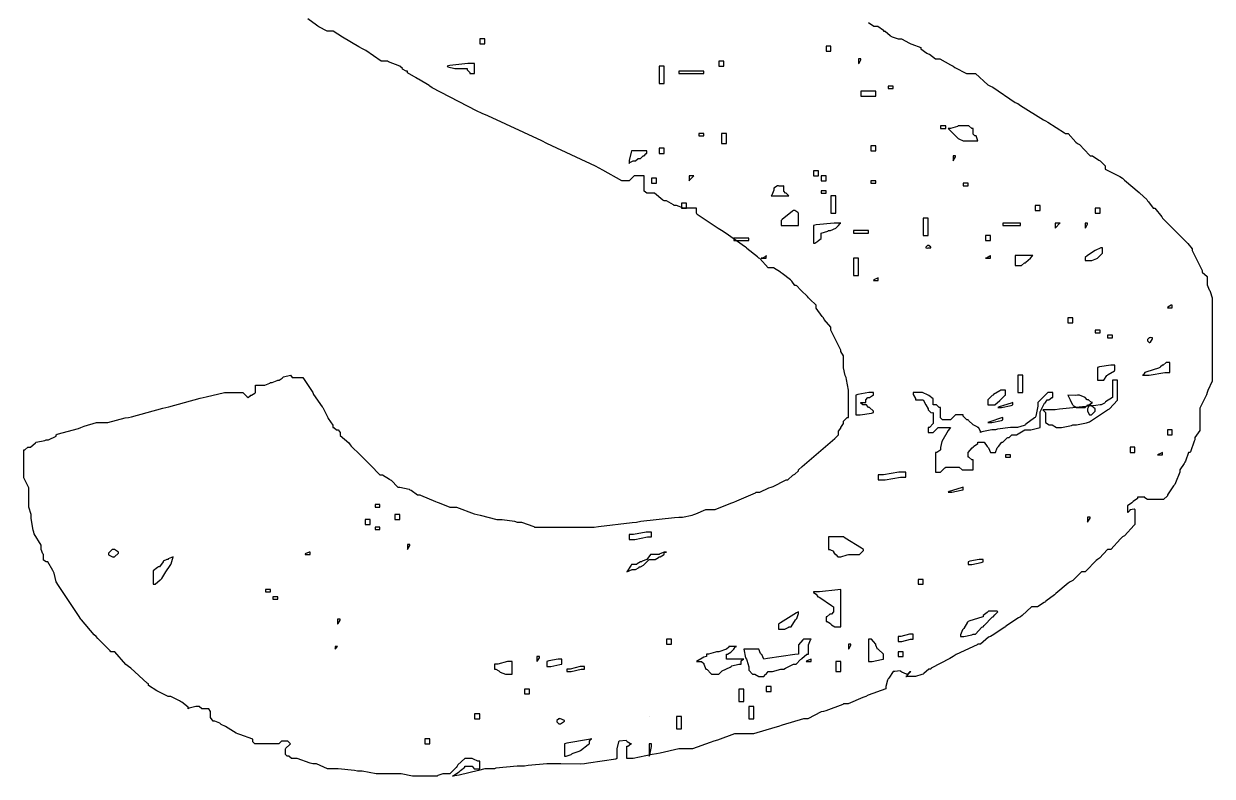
# Model space of a CAD drawing. Extents: x 59 to 294, y 65 to 304.
# Drawn here: x 149.79 to 166.62, y 280.42 to 291.08 of the extents above; entities that cross this region are included whole.
import ezdxf

# ---------------------------------------------------------------- set-up
doc = ezdxf.new("R2010")
doc.units = 0
doc.header["$MEASUREMENT"] = 0

msp = doc.modelspace()

# ---------------------------------------------------------------- linework, layer by layer
at = {"color": 7}
msp.add_lwpolyline([(161.749, 291.095), (161.827, 291.042), (161.855, 291.042), (161.881, 291.042), (161.961, 290.989), (161.961, 290.971), (161.987, 290.971), (162.056, 290.911), (162.065, 290.901), (162.083, 290.893), (162.172, 290.865), (162.172, 290.865), (162.216, 290.865), (162.33, 290.805), (162.348, 290.795), (162.365, 290.787), (162.49, 290.741), (162.49, 290.725), (162.49, 290.725), (162.577, 290.663), (162.595, 290.653), (162.613, 290.645), (162.701, 290.583), (162.701, 290.583), (162.761, 290.583), (162.912, 290.495), (162.947, 290.477), (162.974, 290.46), (163.139, 290.372), (163.196, 290.372), (163.266, 290.372), (163.441, 290.213), (163.477, 290.196), (163.511, 290.178), (163.829, 289.965), (163.865, 289.947), (163.9, 289.921), (164.226, 289.719), (164.254, 289.701), (164.288, 289.684), (164.525, 289.534), (164.535, 289.524), (164.579, 289.524), (164.685, 289.402), (164.711, 289.384), (164.738, 289.367), (164.878, 289.217), (164.888, 289.208), (164.922, 289.208), (165.012, 289.147), (165.03, 289.137), (165.038, 289.129), (165.1, 289.065), (165.1, 289.065), (165.1, 289.021), (165.311, 288.917), (165.347, 288.889), (165.373, 288.863), (165.584, 288.688), (165.593, 288.678), (165.593, 288.678), (165.69, 288.59), (165.699, 288.572), (165.716, 288.556), (165.782, 288.466), (165.806, 288.466), (165.806, 288.466), (165.902, 288.344), (165.912, 288.326), (165.928, 288.309), (166.07, 288.167), (166.088, 288.149), (166.105, 288.133), (166.247, 287.991), (166.265, 287.973), (166.273, 287.964), (166.335, 287.891), (166.335, 287.867), (166.335, 287.867), (166.395, 287.744), (166.405, 287.726), (166.413, 287.708), (166.475, 287.584), (166.475, 287.584), (166.475, 287.558), (166.547, 287.499), (166.547, 287.478), (166.547, 287.462), (166.547, 287.408), (166.547, 287.408), (166.547, 287.382), (166.572, 287.311), (166.581, 287.302), (166.59, 287.285), (166.617, 287.197), (166.617, 287.197), (166.617, 287.056), (166.617, 286.738), (166.617, 286.632), (166.617, 286.492), (166.617, 286.173), (166.617, 286.067), (166.617, 286.015), (166.555, 285.884), (166.547, 285.856), (166.537, 285.822), (166.441, 285.636), (166.441, 285.574), (166.441, 285.574), (166.441, 285.495), (166.441, 285.467), (166.441, 285.441), (166.441, 285.382), (166.441, 285.361), (166.441, 285.317), (166.371, 285.218), (166.371, 285.185), (166.361, 285.169), (166.307, 285.018), (166.299, 285.008), (166.281, 285.008), (166.237, 284.886), (166.229, 284.868), (166.219, 284.851), (166.158, 284.759), (166.158, 284.728), (166.158, 284.728), (166.096, 284.577), (166.088, 284.551), (166.07, 284.533), (165.982, 284.409), (165.982, 284.409), (165.982, 284.393), (165.928, 284.339), (165.912, 284.339), (165.894, 284.339), (165.854, 284.339), (165.842, 284.339), (165.824, 284.339), (165.782, 284.339), (165.77, 284.339), (165.752, 284.339), (165.712, 284.339), (165.699, 284.339), (165.699, 284.339), (165.665, 284.366), (165.665, 284.375), (165.647, 284.375), (165.606, 284.375), (165.593, 284.375), (165.593, 284.375), (165.567, 284.375), (165.559, 284.375), (165.559, 284.357), (165.497, 284.313), (165.489, 284.303), (165.479, 284.295), (165.417, 284.249), (165.417, 284.233), (165.417, 284.216), (165.417, 284.176), (165.417, 284.163), (165.425, 284.163), (165.453, 284.19), (165.453, 284.198), (165.453, 284.198), (165.513, 284.208), (165.523, 284.198), (165.523, 284.181), (165.523, 284.141), (165.523, 284.127), (165.523, 284.127), (165.523, 284.092), (165.523, 284.092), (165.523, 284.092), (165.523, 284.066), (165.523, 284.056), (165.523, 284.056), (165.523, 284.032), (165.523, 284.022), (165.523, 283.986), (165.513, 283.978), (165.373, 283.828), (165.347, 283.81), (165.319, 283.784), (165.181, 283.633), (165.136, 283.633), (165.136, 283.633), (165.02, 283.511), (164.994, 283.493), (164.976, 283.475), (164.826, 283.326), (164.817, 283.317), (164.764, 283.317), (164.641, 283.192), (164.607, 283.174), (164.579, 283.158), (164.403, 283.008), (164.394, 282.998), (164.385, 282.99), (164.262, 282.902), (164.254, 282.892), (164.236, 282.884), (164.142, 282.822), (164.112, 282.822), (164.058, 282.822), (163.927, 282.699), (163.901, 282.681), (163.873, 282.665), (163.697, 282.549), (163.689, 282.539), (163.679, 282.531), (163.503, 282.417), (163.477, 282.399), (163.45, 282.39), (163.338, 282.292), (163.3, 282.292), (163.291, 282.284), (162.991, 282.144), (162.947, 282.116), (162.903, 282.09), (162.639, 281.95), (162.631, 281.94), (162.603, 281.94), (162.533, 281.879), (162.524, 281.869), (162.506, 281.861), (162.418, 281.833), (162.418, 281.833), (162.401, 281.833), (162.36, 281.833), (162.348, 281.833), (162.33, 281.833), (162.29, 281.833), (162.278, 281.833), (162.286, 281.833), (162.314, 281.861), (162.314, 281.869), (162.314, 281.869), (162.338, 281.905), (162.348, 281.905), (162.348, 281.905), (162.322, 281.879), (162.314, 281.869), (162.286, 281.869), (162.224, 281.897), (162.208, 281.905), (162.198, 281.915), (162.125, 281.905), (162.101, 281.905), (162.101, 281.905), (162.039, 281.809), (162.031, 281.799), (162.021, 281.783), (161.995, 281.693), (161.995, 281.693), (161.995, 281.658), (161.747, 281.57), (161.713, 281.553), (161.669, 281.535), (161.463, 281.446), (161.396, 281.446), (161.386, 281.438), (161.148, 281.35), (161.113, 281.34), (161.078, 281.332), (160.891, 281.234), (160.831, 281.234), (160.831, 281.234), (160.53, 281.146), (160.478, 281.128), (160.424, 281.112), (160.121, 281.023), (160.021, 281.023), (160.003, 281.023), (159.961, 281.023), (159.949, 281.023), (159.851, 281.023), (159.614, 280.935), (159.562, 280.917), (159.508, 280.901), (159.256, 280.811), (159.173, 280.811), (159.067, 280.811), (158.802, 280.75), (158.75, 280.741), (158.688, 280.732), (158.417, 280.671), (158.327, 280.671), (158.327, 280.715), (158.327, 280.814), (158.327, 280.847), (158.344, 280.847), (158.383, 280.881), (158.397, 280.881), (158.379, 280.881), (158.335, 280.909), (158.327, 280.917), (158.317, 280.927), (158.221, 280.92), (158.221, 280.917), (158.211, 280.909), (158.185, 280.81), (158.185, 280.775), (158.185, 280.749), (158.185, 280.671), (158.185, 280.671), (158.175, 280.662), (157.788, 280.609), (157.728, 280.599), (157.674, 280.591), (157.395, 280.599), (157.303, 280.599), (157.197, 280.599), (156.932, 280.574), (156.88, 280.565), (156.774, 280.565), (156.474, 280.538), (156.457, 280.529), (156.457, 280.529), (156.351, 280.529), (156.317, 280.529), (156.228, 280.502), (155.954, 280.436), (155.858, 280.422), (155.858, 280.422), (155.858, 280.422), (155.858, 280.422), (155.954, 280.486), (155.964, 280.494), (155.972, 280.504), (156.034, 280.549), (156.034, 280.565), (156.034, 280.565), (156.059, 280.565), (156.068, 280.565), (156.086, 280.565), (156.126, 280.565), (156.14, 280.565), (156.14, 280.565), (156.165, 280.529), (156.174, 280.529), (156.191, 280.529), (156.231, 280.529), (156.245, 280.529), (156.245, 280.556), (156.245, 280.615), (156.245, 280.635), (156.218, 280.635), (156.156, 280.662), (156.14, 280.671), (156.112, 280.671), (156.053, 280.671), (156.034, 280.671), (156.034, 280.671), (155.936, 280.583), (155.928, 280.565), (155.91, 280.548), (155.822, 280.458), (155.822, 280.458), (155.804, 280.458), (155.764, 280.458), (155.751, 280.458), (155.724, 280.458), (155.654, 280.432), (155.645, 280.422), (155.618, 280.422), (155.558, 280.422), (155.539, 280.422), (155.495, 280.422), (155.396, 280.422), (155.363, 280.422), (155.292, 280.422), (155.134, 280.458), (155.082, 280.458), (155.028, 280.458), (154.908, 280.458), (154.869, 280.458), (154.781, 280.458), (154.583, 280.494), (154.517, 280.494), (154.473, 280.504), (154.241, 280.529), (154.164, 280.529), (154.092, 280.529), (153.934, 280.599), (153.881, 280.599), (153.846, 280.609), (153.659, 280.671), (153.599, 280.671), (153.581, 280.671), (153.541, 280.705), (153.529, 280.705), (153.519, 280.705), (153.494, 280.732), (153.494, 280.741), (153.494, 280.741), (153.494, 280.767), (153.494, 280.775), (153.494, 280.775), (153.494, 280.811), (153.494, 280.811), (153.502, 280.821), (153.555, 280.873), (153.565, 280.881), (153.565, 280.881), (153.537, 280.909), (153.529, 280.917), (153.529, 280.917), (153.502, 280.917), (153.494, 280.917), (153.494, 280.917), (153.466, 280.917), (153.458, 280.917), (153.44, 280.917), (153.4, 280.881), (153.388, 280.881), (153.37, 280.881), (153.33, 280.881), (153.318, 280.881), (153.29, 280.881), (153.231, 280.881), (153.212, 280.881), (153.194, 280.881), (153.154, 280.881), (153.142, 280.881), (153.124, 280.881), (153.082, 280.881), (153.07, 280.881), (153.06, 280.881), (153.035, 280.909), (153.035, 280.917), (153.035, 280.945), (152.849, 281.015), (152.823, 281.023), (152.795, 281.033), (152.647, 281.128), (152.647, 281.128), (152.647, 281.128), (152.585, 281.156), (152.576, 281.164), (152.567, 281.173), (152.494, 281.2), (152.47, 281.2), (152.47, 281.2), (152.436, 281.254), (152.436, 281.27), (152.436, 281.304), (152.436, 281.34), (152.436, 281.34), (152.408, 281.376), (152.4, 281.376), (152.382, 281.376), (152.33, 281.376), (152.33, 281.376), (152.312, 281.376), (152.272, 281.41), (152.26, 281.41), (152.224, 281.41), (152.134, 281.386), (152.117, 281.376), (152.117, 281.402), (152.029, 281.473), (152.011, 281.481), (151.994, 281.491), (151.874, 281.553), (151.835, 281.553), (151.835, 281.553), (151.711, 281.614), (151.694, 281.623), (151.676, 281.632), (151.554, 281.705), (151.554, 281.729), (151.536, 281.739), (151.306, 281.95), (151.271, 281.976), (151.235, 282.003), (151.077, 282.186), (151.025, 282.186), (151.015, 282.196), (150.839, 282.373), (150.813, 282.399), (150.785, 282.426), (150.609, 282.637), (150.6, 282.645), (150.564, 282.699), (150.282, 283.122), (150.247, 283.174), (150.247, 283.174), (150.221, 283.299), (150.213, 283.317), (150.203, 283.334), (150.13, 283.457), (150.107, 283.457), (150.107, 283.457), (150.071, 283.484), (150.071, 283.493), (150.071, 283.511), (150.071, 283.551), (150.071, 283.563), (150.061, 283.573), (150.037, 283.633), (150.037, 283.633), (150.037, 283.695), (149.939, 283.854), (149.931, 283.88), (149.921, 283.907), (149.895, 284.073), (149.895, 284.127), (149.895, 284.127), (149.86, 284.234), (149.86, 284.269), (149.86, 284.313), (149.86, 284.412), (149.86, 284.445), (149.86, 284.507), (149.79, 284.646), (149.79, 284.692), (149.79, 284.745), (149.79, 284.865), (149.79, 284.904), (149.79, 284.93), (149.79, 284.989), (149.79, 285.008), (149.79, 285.008), (149.79, 285.044), (149.79, 285.044), (149.806, 285.044), (149.847, 285.08), (149.86, 285.08), (149.886, 285.08), (149.957, 285.142), (149.967, 285.151), (149.967, 285.151), (150.089, 285.177), (150.107, 285.185), (150.142, 285.185), (150.247, 285.239), (150.247, 285.257), (150.265, 285.266), (150.564, 285.345), (150.6, 285.361), (150.644, 285.379), (150.822, 285.433), (150.883, 285.433), (150.979, 285.433), (151.227, 285.495), (151.271, 285.503), (151.316, 285.513), (151.757, 285.636), (151.801, 285.644), (151.845, 285.654), (152.286, 285.778), (152.33, 285.786), (152.374, 285.796), (152.63, 285.856), (152.717, 285.856), (152.735, 285.856), (152.775, 285.856), (152.789, 285.856), (152.815, 285.856), (152.873, 285.856), (152.893, 285.856), (152.902, 285.848), (152.955, 285.796), (152.965, 285.786), (152.965, 285.786), (152.999, 285.812), (152.999, 285.82), (153.016, 285.82), (153.06, 285.848), (153.07, 285.856), (153.07, 285.884), (153.07, 285.943), (153.07, 285.962), (153.096, 285.962), (153.155, 285.962), (153.176, 285.962), (153.202, 285.962), (153.272, 285.988), (153.282, 285.997), (153.308, 285.997), (153.378, 286.024), (153.388, 286.033), (153.405, 286.033), (153.449, 286.059), (153.458, 286.067), (153.466, 286.077), (153.565, 286.103), (153.565, 286.103), (153.565, 286.103), (153.589, 286.067), (153.599, 286.067), (153.617, 286.067), (153.657, 286.067), (153.671, 286.067), (153.687, 286.067), (153.727, 286.067), (153.741, 286.067), (153.741, 286.067), (153.863, 285.884), (153.881, 285.856), (153.89, 285.83), (154.014, 285.654), (154.023, 285.644), (154.023, 285.644), (154.084, 285.521), (154.094, 285.503), (154.102, 285.487), (154.164, 285.393), (154.164, 285.361), (154.18, 285.361), (154.22, 285.327), (154.234, 285.327), (154.243, 285.327), (154.27, 285.291), (154.27, 285.291), (154.27, 285.247), (154.392, 285.142), (154.41, 285.115), (154.427, 285.098), (154.553, 284.974), (154.553, 284.974), (154.553, 284.974), (154.675, 284.85), (154.693, 284.832), (154.71, 284.816), (154.824, 284.701), (154.833, 284.692), (154.868, 284.692), (154.966, 284.631), (154.976, 284.621), (154.992, 284.613), (155.084, 284.515), (155.116, 284.515), (155.116, 284.515), (155.248, 284.489), (155.258, 284.479), (155.274, 284.471), (155.367, 284.409), (155.399, 284.409), (155.407, 284.401), (155.618, 284.313), (155.645, 284.303), (155.671, 284.295), (155.822, 284.233), (155.822, 284.233), (155.918, 284.233), (156.166, 284.136), (156.21, 284.127), (156.254, 284.118), (156.486, 284.056), (156.563, 284.056), (156.563, 284.056), (156.738, 284.032), (156.774, 284.022), (156.836, 284.022), (157.012, 283.96), (157.022, 283.95), (157.066, 283.95), (157.165, 283.95), (157.198, 283.95), (157.243, 283.95), (157.342, 283.95), (157.375, 283.95), (157.375, 283.95), (157.585, 283.95), (157.656, 283.95), (157.708, 283.95), (157.828, 283.95), (157.868, 283.95), (157.929, 283.96), (158.405, 284.014), (158.467, 284.022), (158.528, 284.032), (159.005, 284.084), (159.067, 284.092), (159.119, 284.092), (159.252, 284.118), (159.279, 284.127), (159.305, 284.136), (159.445, 284.198), (159.492, 284.198), (159.58, 284.198), (159.8, 284.287), (159.844, 284.303), (159.888, 284.321), (160.152, 284.437), (160.161, 284.445), (160.213, 284.445), (160.338, 284.507), (160.373, 284.515), (160.4, 284.525), (160.575, 284.613), (160.584, 284.621), (160.61, 284.621), (160.681, 284.684), (160.69, 284.692), (160.707, 284.701), (160.76, 284.747), (160.76, 284.762), (160.813, 284.806), (161.272, 285.204), (161.326, 285.257), (161.326, 285.257), (161.326, 285.283), (161.326, 285.291), (161.326, 285.309), (161.36, 285.349), (161.36, 285.361), (161.36, 285.361), (161.396, 285.415), (161.396, 285.433), (161.396, 285.451), (161.448, 285.503), (161.466, 285.503), (161.466, 285.548), (161.466, 285.647), (161.466, 285.68), (161.466, 285.733), (161.466, 285.852), (161.466, 285.89), (161.466, 285.89), (161.44, 286.041), (161.432, 286.067), (161.422, 286.095), (161.396, 286.206), (161.396, 286.243), (161.396, 286.243), (161.396, 286.323), (161.396, 286.349), (161.396, 286.377), (161.36, 286.436), (161.36, 286.456), (161.36, 286.456), (161.298, 286.58), (161.29, 286.596), (161.28, 286.614), (161.219, 286.738), (161.219, 286.738), (161.219, 286.782), (161.122, 286.888), (161.113, 286.915), (161.095, 286.933), (161.007, 287.052), (161.007, 287.091), (161.007, 287.091), (160.919, 287.179), (160.903, 287.197), (160.885, 287.215), (160.796, 287.302), (160.796, 287.302), (160.787, 287.311), (160.734, 287.365), (160.726, 287.373), (160.708, 287.373), (160.663, 287.435), (160.654, 287.444), (160.645, 287.453), (160.53, 287.541), (160.514, 287.55), (160.504, 287.559), (160.405, 287.62), (160.373, 287.62), (160.329, 287.62), (160.213, 287.752), (160.197, 287.76), (160.179, 287.778), (160.029, 287.894), (160.021, 287.903), (160.011, 287.912), (159.72, 288.115), (159.668, 288.149), (159.624, 288.177), (159.323, 288.379), (159.315, 288.396), (159.315, 288.414), (159.315, 288.454), (159.315, 288.466), (159.315, 288.466), (159.208, 288.466), (159.173, 288.466), (159.129, 288.466), (159.03, 288.502), (158.997, 288.502), (158.987, 288.512), (158.888, 288.572), (158.856, 288.572), (158.838, 288.582), (158.718, 288.678), (158.68, 288.678), (158.68, 288.678), (158.626, 288.678), (158.61, 288.678), (158.61, 288.678), (158.574, 288.705), (158.574, 288.713), (158.574, 288.74), (158.574, 288.8), (158.574, 288.819), (158.574, 288.846), (158.574, 288.906), (158.574, 288.925), (158.556, 288.925), (158.516, 288.925), (158.503, 288.925), (158.485, 288.925), (158.446, 288.925), (158.433, 288.925), (158.423, 288.917), (158.37, 288.864), (158.361, 288.855), (158.335, 288.855), (158.276, 288.855), (158.257, 288.855), (158.257, 288.855), (157.991, 289.005), (157.938, 289.031), (157.885, 289.059), (157.269, 289.349), (157.198, 289.384), (157.127, 289.42), (156.359, 289.772), (156.281, 289.807), (156.2, 289.843), (155.574, 290.169), (155.539, 290.196), (155.529, 290.205), (155.381, 290.292), (155.363, 290.3), (155.345, 290.31), (155.222, 290.383), (155.222, 290.406), (155.204, 290.406), (155.152, 290.434), (155.152, 290.442), (155.116, 290.477), (155.116, 290.477), (154.956, 290.54), (154.94, 290.548), (154.851, 290.548), (154.631, 290.698), (154.587, 290.725), (154.533, 290.751), (154.304, 290.887), (154.172, 290.971), (154.128, 290.971), (154.084, 290.971), (153.97, 291.034), (153.952, 291.042), (153.934, 291.06), (153.814, 291.148)], dxfattribs=at)
for points in [[(156.245, 290.795), (156.263, 290.795), (156.303, 290.795), (156.317, 290.795), (156.317, 290.813), (156.317, 290.853), (156.317, 290.865), (156.299, 290.865), (156.257, 290.865), (156.245, 290.865), (156.245, 290.849), (156.245, 290.795), (156.245, 290.795)], [(161.149, 290.689), (161.166, 290.689), (161.206, 290.689), (161.219, 290.689), (161.219, 290.707), (161.219, 290.747), (161.219, 290.759), (161.201, 290.759), (161.162, 290.759), (161.149, 290.759), (161.149, 290.743), (161.149, 290.703), (161.149, 290.689)], [(155.787, 290.477), (155.795, 290.468), (155.895, 290.442), (155.928, 290.442), (155.962, 290.442), (156.041, 290.442), (156.068, 290.442), (156.068, 290.426), (156.104, 290.386), (156.104, 290.372), (156.121, 290.372), (156.161, 290.372), (156.174, 290.372), (156.174, 290.408), (156.174, 290.486), (156.174, 290.513), (156.077, 290.513), (155.822, 290.486), (155.787, 290.477)], [(158.786, 290.23), (158.802, 290.23), (158.842, 290.23), (158.856, 290.23), (158.856, 290.292), (158.856, 290.431), (158.856, 290.477), (158.838, 290.477), (158.798, 290.477), (158.786, 290.477), (158.786, 290.416), (158.786, 290.277), (158.786, 290.23)], [(159.632, 290.477), (159.649, 290.477), (159.688, 290.477), (159.702, 290.477), (159.702, 290.495), (159.702, 290.536), (159.702, 290.548), (159.684, 290.548), (159.644, 290.548), (159.632, 290.548), (159.632, 290.531), (159.632, 290.477), (159.632, 290.477)], [(161.608, 290.513), (161.608, 290.513), (161.608, 290.513), (161.608, 290.513), (161.616, 290.522), (161.642, 290.568), (161.642, 290.583), (161.642, 290.583), (161.616, 290.583), (161.608, 290.583), (161.608, 290.566), (161.608, 290.526), (161.608, 290.513)], [(159.067, 290.372), (159.155, 290.372), (159.354, 290.372), (159.42, 290.372), (159.42, 290.406), (159.331, 290.406), (159.133, 290.406), (159.067, 290.406), (159.067, 290.406), (159.067, 290.372), (159.067, 290.372)], [(161.642, 290.054), (161.695, 290.054), (161.815, 290.054), (161.855, 290.054), (161.855, 290.072), (161.855, 290.111), (161.855, 290.124), (161.801, 290.124), (161.681, 290.124), (161.642, 290.124), (161.642, 290.124), (161.642, 290.054), (161.642, 290.054)], [(162.031, 290.16), (162.048, 290.16), (162.088, 290.16), (162.101, 290.16), (162.101, 290.196), (162.083, 290.196), (162.044, 290.196), (162.031, 290.196), (162.031, 290.196), (162.031, 290.169), (162.031, 290.16)], [(162.771, 289.595), (162.789, 289.595), (162.829, 289.595), (162.843, 289.595), (162.843, 289.631), (162.825, 289.631), (162.784, 289.631), (162.771, 289.631), (162.771, 289.631), (162.771, 289.604), (162.771, 289.595)], [(162.877, 289.595), (162.947, 289.524), (162.947, 289.524), (163.009, 289.464), (163.019, 289.454), (163.027, 289.446), (163.09, 289.418), (163.09, 289.418), (163.09, 289.418), (163.168, 289.418), (163.196, 289.418), (163.222, 289.418), (163.3, 289.418), (163.3, 289.418), (163.3, 289.418), (163.274, 289.49), (163.266, 289.49), (163.256, 289.49), (163.23, 289.516), (163.23, 289.524), (163.23, 289.56), (163.23, 289.56), (163.23, 289.586), (163.23, 289.595), (163.212, 289.595), (163.172, 289.631), (163.16, 289.631), (163.16, 289.631), (163.054, 289.631), (163.019, 289.631), (163.009, 289.622), (162.91, 289.595), (162.877, 289.595)], [(159.349, 289.49), (159.366, 289.49), (159.406, 289.49), (159.42, 289.49), (159.42, 289.524), (159.402, 289.524), (159.362, 289.524), (159.349, 289.524), (159.349, 289.49)], [(159.668, 289.384), (159.684, 289.384), (159.724, 289.384), (159.738, 289.384), (159.738, 289.42), (159.738, 289.498), (159.738, 289.524), (159.72, 289.524), (159.68, 289.524), (159.668, 289.524), (159.668, 289.524), (159.668, 289.42), (159.668, 289.384)], [(158.361, 289.101), (158.37, 289.111), (158.417, 289.137), (158.433, 289.137), (158.449, 289.137), (158.49, 289.172), (158.503, 289.172), (158.52, 289.172), (158.56, 289.208), (158.574, 289.208), (158.574, 289.208), (158.6, 289.242), (158.61, 289.242), (158.61, 289.242), (158.61, 289.27), (158.61, 289.278), (158.556, 289.278), (158.436, 289.278), (158.397, 289.278), (158.388, 289.261), (158.361, 289.141), (158.361, 289.101)], [(158.786, 289.242), (158.802, 289.242), (158.842, 289.242), (158.856, 289.242), (158.856, 289.26), (158.856, 289.301), (158.856, 289.314), (158.838, 289.314), (158.798, 289.314), (158.786, 289.314), (158.786, 289.296), (158.786, 289.256), (158.786, 289.242)], [(161.785, 289.278), (161.801, 289.278), (161.841, 289.278), (161.855, 289.278), (161.855, 289.296), (161.855, 289.336), (161.855, 289.348), (161.837, 289.348), (161.797, 289.348), (161.785, 289.348), (161.785, 289.331), (161.785, 289.292), (161.785, 289.278)], [(162.947, 289.137), (162.947, 289.137), (162.947, 289.137), (162.947, 289.137), (162.956, 289.147), (162.983, 289.192), (162.983, 289.208), (162.983, 289.208), (162.956, 289.208), (162.947, 289.208), (162.947, 289.191), (162.947, 289.151), (162.947, 289.137)], [(159.209, 288.855), (159.217, 288.864), (159.27, 288.917), (159.279, 288.925), (159.261, 288.925), (159.221, 288.925), (159.209, 288.925), (159.209, 288.908), (159.209, 288.869), (159.209, 288.855)], [(160.973, 288.925), (160.989, 288.925), (161.029, 288.925), (161.043, 288.925), (161.043, 288.943), (161.043, 288.983), (161.043, 288.995), (161.025, 288.995), (160.985, 288.995), (160.973, 288.995), (160.973, 288.979), (160.973, 288.939), (160.973, 288.925)], [(161.079, 288.855), (161.095, 288.855), (161.135, 288.855), (161.149, 288.855), (161.149, 288.873), (161.149, 288.913), (161.149, 288.925), (161.131, 288.925), (161.091, 288.925), (161.079, 288.925), (161.079, 288.908), (161.079, 288.869), (161.079, 288.855)], [(158.68, 288.819), (158.696, 288.819), (158.736, 288.819), (158.75, 288.819), (158.75, 288.837), (158.75, 288.877), (158.75, 288.889), (158.732, 288.889), (158.692, 288.889), (158.68, 288.889), (158.68, 288.873), (158.68, 288.833), (158.68, 288.819)], [(160.478, 288.785), (160.46, 288.785), (160.408, 288.749), (160.408, 288.749), (160.408, 288.723), (160.382, 288.652), (160.373, 288.642), (160.434, 288.642), (160.573, 288.642), (160.62, 288.642), (160.584, 288.678), (160.575, 288.678), (160.55, 288.705), (160.55, 288.713), (160.55, 288.749), (160.55, 288.749), (160.55, 288.776), (160.55, 288.785), (160.54, 288.776), (160.486, 288.776), (160.478, 288.785)], [(161.785, 288.819), (161.801, 288.819), (161.841, 288.819), (161.855, 288.819), (161.855, 288.855), (161.837, 288.855), (161.797, 288.855), (161.785, 288.855), (161.785, 288.855), (161.785, 288.819), (161.785, 288.819)], [(163.09, 288.785), (163.106, 288.785), (163.146, 288.785), (163.16, 288.785), (163.16, 288.819), (163.142, 288.819), (163.102, 288.819), (163.09, 288.819), (163.09, 288.819), (163.09, 288.785), (163.09, 288.785)], [(161.079, 288.678), (161.095, 288.678), (161.135, 288.678), (161.149, 288.678), (161.149, 288.713), (161.131, 288.713), (161.091, 288.713), (161.079, 288.713), (161.079, 288.678)], [(161.219, 288.396), (161.236, 288.396), (161.276, 288.396), (161.29, 288.396), (161.29, 288.458), (161.29, 288.597), (161.29, 288.642), (161.272, 288.642), (161.232, 288.642), (161.219, 288.642), (161.219, 288.582), (161.219, 288.443), (161.219, 288.396)], [(159.103, 288.466), (159.119, 288.466), (159.159, 288.466), (159.173, 288.466), (159.173, 288.484), (159.173, 288.524), (159.173, 288.536), (159.155, 288.536), (159.115, 288.536), (159.103, 288.536), (159.103, 288.52), (159.103, 288.48), (159.103, 288.466)], [(160.69, 288.432), (160.672, 288.423), (160.53, 288.308), (160.514, 288.29), (160.514, 288.273), (160.514, 288.233), (160.514, 288.219), (160.575, 288.219), (160.714, 288.219), (160.76, 288.219), (160.76, 288.264), (160.76, 288.363), (160.76, 288.396), (160.751, 288.405), (160.705, 288.432), (160.69, 288.432)], [(164.112, 288.432), (164.128, 288.432), (164.168, 288.432), (164.182, 288.432), (164.182, 288.449), (164.182, 288.49), (164.182, 288.502), (164.164, 288.502), (164.124, 288.502), (164.112, 288.502), (164.112, 288.485), (164.112, 288.432), (164.112, 288.432)], [(164.96, 288.396), (164.976, 288.396), (165.016, 288.396), (165.03, 288.396), (165.03, 288.414), (165.03, 288.454), (165.03, 288.466), (165.012, 288.466), (164.972, 288.466), (164.96, 288.466), (164.96, 288.449), (164.96, 288.396), (164.96, 288.396)], [(160.973, 287.973), (160.989, 287.973), (161.034, 287.999), (161.043, 288.007), (161.043, 288.007), (161.079, 288.035), (161.079, 288.043), (161.079, 288.079), (161.079, 288.113), (161.079, 288.113), (161.174, 288.141), (161.183, 288.149), (161.21, 288.149), (161.29, 288.183), (161.29, 288.183), (161.29, 288.183), (161.316, 288.211), (161.326, 288.219), (161.326, 288.219), (161.35, 288.247), (161.36, 288.255), (161.262, 288.255), (161.007, 288.229), (160.973, 288.219), (160.973, 288.159), (160.973, 288.02), (160.973, 287.973)], [(162.524, 288.079), (162.541, 288.079), (162.581, 288.079), (162.595, 288.079), (162.595, 288.141), (162.595, 288.28), (162.595, 288.326), (162.577, 288.326), (162.537, 288.326), (162.524, 288.326), (162.524, 288.265), (162.524, 288.126), (162.524, 288.079)], [(163.653, 288.219), (163.715, 288.219), (163.854, 288.219), (163.901, 288.219), (163.901, 288.255), (163.839, 288.255), (163.698, 288.255), (163.653, 288.255), (163.653, 288.255), (163.653, 288.229), (163.653, 288.219)], [(164.394, 288.183), (164.403, 288.193), (164.455, 288.247), (164.465, 288.255), (164.447, 288.255), (164.407, 288.255), (164.394, 288.255), (164.394, 288.237), (164.394, 288.183), (164.394, 288.183)], [(164.817, 288.183), (164.817, 288.183), (164.817, 288.183), (164.817, 288.183), (164.826, 288.193), (164.853, 288.24), (164.853, 288.255), (164.853, 288.255), (164.826, 288.255), (164.817, 288.255), (164.817, 288.237), (164.817, 288.198), (164.817, 288.183)], [(161.536, 288.113), (161.589, 288.113), (161.709, 288.113), (161.749, 288.113), (161.749, 288.149), (161.695, 288.149), (161.575, 288.149), (161.536, 288.149), (161.536, 288.149), (161.536, 288.113), (161.536, 288.113)], [(163.406, 288.007), (163.423, 288.007), (163.463, 288.007), (163.477, 288.007), (163.477, 288.025), (163.477, 288.066), (163.477, 288.079), (163.459, 288.079), (163.419, 288.079), (163.406, 288.079), (163.406, 288.061), (163.406, 288.021), (163.406, 288.007)], [(159.844, 288.007), (159.897, 288.007), (160.015, 288.007), (160.055, 288.007), (160.055, 288.043), (160.001, 288.043), (159.883, 288.043), (159.844, 288.043), (159.844, 288.007)], [(162.631, 287.903), (162.631, 287.912), (162.603, 287.937), (162.595, 287.937), (162.585, 287.937), (162.56, 287.912), (162.56, 287.903), (162.56, 287.903), (162.591, 287.898), (162.595, 287.903), (162.631, 287.903)], [(160.231, 287.76), (160.248, 287.76), (160.288, 287.76), (160.302, 287.76), (160.302, 287.76), (160.302, 287.788), (160.302, 287.796), (160.302, 287.788), (160.248, 287.76), (160.231, 287.76)], [(161.536, 287.514), (161.554, 287.514), (161.594, 287.514), (161.608, 287.514), (161.608, 287.576), (161.608, 287.715), (161.608, 287.76), (161.59, 287.76), (161.549, 287.76), (161.536, 287.76), (161.536, 287.7), (161.536, 287.561), (161.536, 287.514)], [(163.406, 287.76), (163.423, 287.76), (163.463, 287.76), (163.477, 287.76), (163.477, 287.76), (163.477, 287.788), (163.477, 287.796), (163.467, 287.788), (163.421, 287.76), (163.406, 287.76)], [(163.829, 287.654), (163.847, 287.654), (163.887, 287.654), (163.901, 287.654), (163.917, 287.654), (163.958, 287.69), (163.971, 287.69), (163.98, 287.7), (164.042, 287.76), (164.042, 287.76), (164.042, 287.76), (164.068, 287.788), (164.078, 287.796), (164.016, 287.796), (163.875, 287.796), (163.829, 287.796), (163.829, 287.762), (163.829, 287.682), (163.829, 287.654)], [(165.064, 287.903), (165.038, 287.903), (164.96, 287.867), (164.96, 287.867), (164.853, 287.796), (164.853, 287.796), (164.817, 287.77), (164.817, 287.76), (164.817, 287.76), (164.817, 287.736), (164.817, 287.726), (164.834, 287.726), (164.874, 287.726), (164.888, 287.726), (164.914, 287.726), (164.984, 287.752), (164.994, 287.76), (165.002, 287.77), (165.064, 287.831), (165.064, 287.831), (165.064, 287.849), (165.064, 287.89), (165.064, 287.903)], [(161.819, 287.444), (161.835, 287.444), (161.875, 287.444), (161.889, 287.444), (161.889, 287.444), (161.889, 287.47), (161.889, 287.478), (161.889, 287.478), (161.827, 287.453), (161.819, 287.444), (161.819, 287.444), (161.819, 287.444), (161.819, 287.444)], [(165.982, 287.055), (165.999, 287.055), (166.038, 287.055), (166.052, 287.055), (166.052, 287.055), (166.052, 287.082), (166.052, 287.091), (166.034, 287.091), (165.99, 287.065), (165.982, 287.055), (165.982, 287.055), (165.982, 287.055), (165.982, 287.055)], [(164.571, 286.844), (164.587, 286.844), (164.627, 286.844), (164.641, 286.844), (164.641, 286.862), (164.641, 286.902), (164.641, 286.915), (164.623, 286.915), (164.583, 286.915), (164.571, 286.915), (164.571, 286.898), (164.571, 286.858), (164.571, 286.844)], [(164.96, 286.702), (164.976, 286.702), (165.016, 286.702), (165.03, 286.702), (165.03, 286.738), (165.012, 286.738), (164.972, 286.738), (164.96, 286.738), (164.96, 286.738), (164.96, 286.712), (164.96, 286.702)], [(165.136, 286.632), (165.152, 286.632), (165.192, 286.632), (165.206, 286.632), (165.206, 286.668), (165.188, 286.668), (165.148, 286.668), (165.136, 286.668), (165.136, 286.632)], [(165.77, 286.632), (165.77, 286.632), (165.74, 286.636), (165.735, 286.632), (165.725, 286.632), (165.699, 286.606), (165.699, 286.596), (165.699, 286.588), (165.725, 286.562), (165.735, 286.562), (165.743, 286.571), (165.77, 286.617), (165.77, 286.632)], [(164.994, 286.033), (165.01, 286.033), (165.05, 286.033), (165.064, 286.033), (165.082, 286.033), (165.126, 286.095), (165.136, 286.103), (165.144, 286.112), (165.231, 286.165), (165.24, 286.173), (165.24, 286.191), (165.24, 286.231), (165.24, 286.243), (165.179, 286.243), (165.02, 286.218), (164.994, 286.209), (164.994, 286.165), (164.994, 286.066), (164.994, 286.033)], [(165.982, 286.279), (165.964, 286.279), (165.924, 286.243), (165.912, 286.243), (165.912, 286.243), (165.884, 286.218), (165.876, 286.209), (165.858, 286.2), (165.691, 286.148), (165.665, 286.139), (165.665, 286.139), (165.637, 286.103), (165.629, 286.103), (165.725, 286.103), (165.945, 286.139), (166.018, 286.139), (166.018, 286.174), (166.018, 286.253), (166.018, 286.279), (166.018, 286.279), (165.99, 286.279), (165.982, 286.279)], [(163.865, 285.856), (163.882, 285.856), (163.922, 285.856), (163.935, 285.856), (163.935, 285.918), (163.935, 286.057), (163.935, 286.103), (163.917, 286.103), (163.878, 286.103), (163.865, 286.103), (163.865, 286.042), (163.865, 285.903), (163.865, 285.856)], [(164.254, 285.574), (164.254, 285.503), (164.254, 285.487), (164.254, 285.433), (164.254, 285.433), (164.254, 285.433), (164.306, 285.397), (164.324, 285.397), (164.35, 285.397), (164.41, 285.361), (164.43, 285.361), (164.483, 285.361), (164.623, 285.389), (164.641, 285.397), (164.694, 285.397), (164.835, 285.425), (164.853, 285.433), (164.88, 285.443), (165.108, 285.592), (165.136, 285.61), (165.162, 285.627), (165.276, 285.747), (165.276, 285.786), (165.276, 285.848), (165.276, 285.987), (165.276, 286.033), (165.258, 286.033), (165.219, 286.033), (165.206, 286.033), (165.206, 285.998), (165.206, 285.918), (165.206, 285.89), (165.206, 285.864), (165.206, 285.786), (165.206, 285.786), (165.206, 285.786), (165.108, 285.724), (165.1, 285.714), (165.09, 285.706), (165.045, 285.68), (165.03, 285.68), (164.968, 285.671), (164.455, 285.619), (164.394, 285.61), (164.394, 285.61), (164.367, 285.61), (164.358, 285.61), (164.341, 285.61), (164.301, 285.61), (164.288, 285.61), (164.288, 285.61), (164.235, 285.61), (164.218, 285.61), (164.226, 285.601), (164.254, 285.574), (164.254, 285.574)], [(161.572, 285.538), (161.633, 285.538), (161.791, 285.565), (161.819, 285.574), (161.819, 285.592), (161.765, 285.644), (161.749, 285.644), (161.749, 285.644), (161.721, 285.68), (161.713, 285.68), (161.713, 285.68), (161.687, 285.68), (161.678, 285.68), (161.669, 285.68), (161.642, 285.706), (161.642, 285.714), (161.659, 285.714), (161.699, 285.714), (161.713, 285.714), (161.713, 285.75), (161.713, 285.75), (161.739, 285.786), (161.749, 285.786), (161.765, 285.786), (161.809, 285.812), (161.819, 285.82), (161.819, 285.82), (161.819, 285.848), (161.819, 285.856), (161.757, 285.856), (161.598, 285.83), (161.572, 285.82), (161.572, 285.75), (161.572, 285.592), (161.572, 285.538)], [(162.771, 285.044), (162.761, 285.036), (162.716, 285.008), (162.701, 285.008), (162.701, 284.938), (162.701, 284.781), (162.701, 284.728), (162.717, 284.728), (162.757, 284.728), (162.771, 284.728), (162.779, 284.737), (162.833, 284.789), (162.843, 284.798), (162.869, 284.798), (162.927, 284.798), (162.947, 284.798), (162.965, 284.798), (163.006, 284.798), (163.019, 284.798), (163.036, 284.798), (163.076, 284.762), (163.09, 284.762), (163.09, 284.762), (163.114, 284.762), (163.124, 284.762), (163.15, 284.762), (163.209, 284.762), (163.23, 284.762), (163.23, 284.762), (163.23, 284.816), (163.23, 284.832), (163.23, 284.85), (163.23, 284.904), (163.23, 284.904), (163.212, 284.904), (163.172, 284.938), (163.16, 284.938), (163.16, 284.938), (163.16, 284.966), (163.16, 284.974), (163.16, 285.008), (163.16, 285.008), (163.22, 285.072), (163.23, 285.08), (163.238, 285.09), (163.3, 285.135), (163.3, 285.151), (163.318, 285.151), (163.358, 285.151), (163.372, 285.151), (163.388, 285.151), (163.432, 285.09), (163.442, 285.08), (163.45, 285.072), (163.477, 285.008), (163.477, 285.008), (163.477, 285.008), (163.503, 285.008), (163.513, 285.008), (163.513, 285.008), (163.539, 285.008), (163.548, 285.008), (163.548, 285.008), (163.573, 285.072), (163.583, 285.08), (163.591, 285.09), (163.637, 285.151), (163.653, 285.151), (163.653, 285.151), (163.715, 285.213), (163.725, 285.221), (163.741, 285.221), (163.781, 285.257), (163.795, 285.257), (163.847, 285.257), (163.966, 285.327), (164.006, 285.327), (164.05, 285.327), (164.182, 285.361), (164.182, 285.361), (164.182, 285.361), (164.182, 285.494), (164.182, 285.538), (164.182, 285.582), (164.244, 285.706), (164.254, 285.714), (164.254, 285.714), (164.279, 285.75), (164.288, 285.75), (164.305, 285.75), (164.345, 285.786), (164.358, 285.786), (164.358, 285.804), (164.358, 285.844), (164.358, 285.856), (164.341, 285.856), (164.301, 285.856), (164.288, 285.856), (164.279, 285.848), (164.218, 285.786), (164.218, 285.786), (164.209, 285.778), (164.156, 285.724), (164.148, 285.714), (164.148, 285.662), (164.12, 285.521), (164.112, 285.503), (164.102, 285.495), (163.98, 285.407), (163.971, 285.397), (163.953, 285.389), (163.86, 285.361), (163.829, 285.361), (163.759, 285.361), (163.575, 285.337), (163.548, 285.327), (163.495, 285.327), (163.353, 285.301), (163.336, 285.291), (163.336, 285.309), (163.309, 285.361), (163.3, 285.361), (163.291, 285.371), (163.23, 285.397), (163.23, 285.397), (163.23, 285.397), (163.168, 285.459), (163.16, 285.467), (163.142, 285.467), (163.09, 285.521), (163.09, 285.538), (163.072, 285.538), (163.032, 285.538), (163.019, 285.538), (163.019, 285.538), (162.991, 285.538), (162.983, 285.538), (162.974, 285.53), (162.921, 285.477), (162.913, 285.467), (162.877, 285.467), (162.859, 285.467), (162.819, 285.467), (162.807, 285.467), (162.797, 285.467), (162.771, 285.495), (162.771, 285.503), (162.771, 285.521), (162.771, 285.561), (162.771, 285.574), (162.771, 285.592), (162.771, 285.631), (162.771, 285.644), (162.753, 285.644), (162.713, 285.68), (162.701, 285.68), (162.701, 285.68), (162.675, 285.68), (162.667, 285.68), (162.667, 285.68), (162.667, 285.733), (162.667, 285.75), (162.667, 285.768), (162.603, 285.812), (162.595, 285.82), (162.595, 285.82), (162.516, 285.856), (162.49, 285.856), (162.462, 285.856), (162.384, 285.856), (162.384, 285.856), (162.384, 285.83), (162.418, 285.771), (162.418, 285.75), (162.418, 285.75), (162.445, 285.75), (162.454, 285.75), (162.524, 285.75), (162.56, 285.68), (162.56, 285.68), (162.595, 285.627), (162.595, 285.61), (162.631, 285.574), (162.631, 285.574), (162.661, 285.569), (162.667, 285.574), (162.667, 285.557), (162.667, 285.517), (162.667, 285.503), (162.667, 285.487), (162.667, 285.447), (162.667, 285.433), (162.667, 285.415), (162.613, 285.361), (162.595, 285.361), (162.595, 285.345), (162.595, 285.305), (162.595, 285.291), (162.613, 285.291), (162.653, 285.291), (162.667, 285.291), (162.675, 285.301), (162.727, 285.353), (162.737, 285.361), (162.763, 285.361), (162.822, 285.361), (162.843, 285.361), (162.859, 285.361), (162.913, 285.361), (162.913, 285.361), (162.877, 285.317), (162.788, 285.164), (162.771, 285.075), (162.771, 285.044)], [(163.619, 285.89), (163.619, 285.89), (163.619, 285.89), (163.619, 285.89), (163.609, 285.882), (163.521, 285.83), (163.513, 285.82), (163.503, 285.812), (163.45, 285.76), (163.442, 285.75), (163.442, 285.733), (163.442, 285.694), (163.442, 285.68), (163.459, 285.68), (163.499, 285.68), (163.513, 285.68), (163.539, 285.68), (163.609, 285.742), (163.619, 285.75), (163.627, 285.76), (163.679, 285.812), (163.689, 285.82), (163.689, 285.838), (163.689, 285.878), (163.689, 285.89), (163.671, 285.89), (163.619, 285.89), (163.619, 285.89)], [(164.571, 285.82), (164.607, 285.75), (164.607, 285.75), (164.632, 285.689), (164.641, 285.68), (164.65, 285.671), (164.695, 285.644), (164.711, 285.644), (164.729, 285.644), (164.769, 285.644), (164.783, 285.644), (164.783, 285.644), (164.808, 285.644), (164.817, 285.644), (164.817, 285.644), (164.844, 285.671), (164.853, 285.68), (164.87, 285.68), (164.924, 285.714), (164.924, 285.714), (164.906, 285.714), (164.866, 285.75), (164.853, 285.75), (164.844, 285.75), (164.817, 285.786), (164.817, 285.786), (164.817, 285.786), (164.738, 285.82), (164.711, 285.82), (164.685, 285.812), (164.571, 285.82), (164.571, 285.82)], [(163.583, 285.644), (163.635, 285.644), (163.768, 285.671), (163.795, 285.68), (163.795, 285.68), (163.795, 285.706), (163.795, 285.714), (163.768, 285.706), (163.599, 285.654), (163.583, 285.644)], [(164.888, 285.68), (164.878, 285.68), (164.853, 285.627), (164.853, 285.61), (164.853, 285.592), (164.878, 285.538), (164.888, 285.538), (164.906, 285.538), (164.96, 285.592), (164.96, 285.61), (164.96, 285.627), (164.89, 285.683), (164.888, 285.68)], [(163.442, 285.433), (163.495, 285.433), (163.635, 285.459), (163.653, 285.467), (163.653, 285.467), (163.653, 285.495), (163.653, 285.503), (163.635, 285.495), (163.468, 285.443), (163.442, 285.433)], [(165.982, 285.257), (165.999, 285.257), (166.038, 285.257), (166.052, 285.257), (166.052, 285.274), (166.052, 285.315), (166.052, 285.327), (166.034, 285.327), (165.994, 285.327), (165.982, 285.327), (165.982, 285.31), (165.982, 285.271), (165.982, 285.257)], [(165.453, 285.008), (165.469, 285.008), (165.509, 285.008), (165.523, 285.008), (165.523, 285.026), (165.523, 285.068), (165.523, 285.08), (165.505, 285.08), (165.465, 285.08), (165.453, 285.08), (165.453, 285.062), (165.453, 285.008), (165.453, 285.008)], [(163.689, 284.938), (163.705, 284.938), (163.745, 284.938), (163.759, 284.938), (163.759, 284.974), (163.741, 284.974), (163.701, 284.974), (163.689, 284.974), (163.689, 284.974), (163.689, 284.948), (163.689, 284.938)], [(165.842, 284.974), (165.858, 284.974), (165.898, 284.974), (165.912, 284.974), (165.912, 284.974), (165.912, 285), (165.912, 285.008), (165.902, 285), (165.842, 284.974), (165.842, 284.974)], [(161.889, 284.621), (161.986, 284.621), (162.205, 284.656), (162.278, 284.656), (162.278, 284.674), (162.278, 284.715), (162.278, 284.728), (162.18, 284.728), (161.961, 284.692), (161.889, 284.692), (161.889, 284.675), (161.889, 284.635), (161.889, 284.621)], [(162.877, 284.445), (162.93, 284.445), (163.062, 284.471), (163.09, 284.479), (163.09, 284.479), (163.09, 284.507), (163.09, 284.515), (163.062, 284.507), (162.894, 284.455), (162.877, 284.445)], [(154.763, 284.233), (154.78, 284.233), (154.82, 284.233), (154.833, 284.233), (154.833, 284.233), (154.833, 284.269), (154.833, 284.269), (154.816, 284.269), (154.776, 284.269), (154.763, 284.269), (154.763, 284.269), (154.763, 284.243), (154.763, 284.233)], [(154.623, 283.986), (154.639, 283.986), (154.679, 283.986), (154.693, 283.986), (154.693, 284.004), (154.693, 284.044), (154.693, 284.056), (154.675, 284.056), (154.635, 284.056), (154.623, 284.056), (154.623, 284.056), (154.623, 284.004), (154.623, 283.986)], [(155.046, 284.056), (155.062, 284.056), (155.102, 284.056), (155.116, 284.056), (155.116, 284.074), (155.116, 284.114), (155.116, 284.127), (155.098, 284.127), (155.058, 284.127), (155.046, 284.127), (155.046, 284.11), (155.046, 284.07), (155.046, 284.056)], [(164.853, 284.022), (164.853, 284.022), (164.853, 284.022), (164.853, 284.022), (164.862, 284.032), (164.888, 284.077), (164.888, 284.092), (164.888, 284.092), (164.862, 284.092), (164.853, 284.092), (164.853, 284.076), (164.853, 284.036), (164.853, 284.022)], [(154.763, 283.916), (154.78, 283.916), (154.82, 283.916), (154.833, 283.916), (154.833, 283.916), (154.833, 283.95), (154.833, 283.95), (154.816, 283.95), (154.776, 283.95), (154.763, 283.95), (154.763, 283.95), (154.763, 283.925), (154.763, 283.916)], [(158.361, 283.774), (158.44, 283.774), (158.619, 283.81), (158.68, 283.81), (158.68, 283.828), (158.68, 283.868), (158.68, 283.88), (158.6, 283.88), (158.421, 283.846), (158.361, 283.846), (158.361, 283.846), (158.361, 283.792), (158.361, 283.774)], [(155.222, 283.633), (155.222, 283.633), (155.222, 283.633), (155.222, 283.633), (155.23, 283.643), (155.258, 283.688), (155.258, 283.704), (155.258, 283.704), (155.23, 283.704), (155.222, 283.704), (155.222, 283.687), (155.222, 283.633), (155.222, 283.633)], [(161.183, 283.633), (161.201, 283.633), (161.255, 283.607), (161.255, 283.597), (161.255, 283.597), (161.28, 283.563), (161.29, 283.563), (161.29, 283.563), (161.316, 283.527), (161.326, 283.527), (161.36, 283.527), (161.448, 283.555), (161.466, 283.563), (161.501, 283.563), (161.58, 283.563), (161.608, 283.563), (161.624, 283.563), (161.678, 283.617), (161.678, 283.633), (161.651, 283.651), (161.422, 283.793), (161.396, 283.81), (161.368, 283.81), (161.309, 283.81), (161.29, 283.81), (161.262, 283.81), (161.183, 283.81), (161.183, 283.81), (161.183, 283.766), (161.183, 283.666), (161.183, 283.633)], [(151.059, 283.633), (151.041, 283.633), (150.989, 283.581), (150.989, 283.563), (150.989, 283.555), (151.054, 283.523), (151.059, 283.527), (151.076, 283.527), (151.129, 283.581), (151.129, 283.597), (151.129, 283.597), (151.076, 283.633), (151.059, 283.633)], [(153.775, 283.563), (153.793, 283.563), (153.833, 283.563), (153.847, 283.563), (153.847, 283.563), (153.847, 283.589), (153.847, 283.597), (153.829, 283.597), (153.775, 283.573), (153.775, 283.563), (153.775, 283.563), (153.775, 283.563), (153.775, 283.563)], [(158.89, 283.597), (158.856, 283.597), (158.856, 283.597), (158.794, 283.573), (158.786, 283.563), (158.758, 283.563), (158.699, 283.563), (158.68, 283.563), (158.662, 283.563), (158.61, 283.493), (158.61, 283.493), (158.61, 283.493), (158.546, 283.466), (158.538, 283.457), (158.52, 283.457), (158.476, 283.431), (158.467, 283.421), (158.449, 283.421), (158.41, 283.421), (158.397, 283.421), (158.388, 283.413), (158.327, 283.317), (158.327, 283.317), (158.327, 283.317), (158.405, 283.351), (158.433, 283.351), (158.449, 283.351), (158.503, 283.378), (158.503, 283.387), (158.52, 283.387), (158.564, 283.413), (158.574, 283.421), (158.582, 283.431), (158.634, 283.484), (158.644, 283.493), (158.66, 283.493), (158.7, 283.493), (158.714, 283.493), (158.732, 283.493), (158.776, 283.519), (158.786, 283.527), (158.802, 283.527), (158.846, 283.555), (158.856, 283.563), (158.856, 283.597), (158.856, 283.597), (158.89, 283.597), (158.89, 283.597)], [(151.907, 283.527), (151.907, 283.527), (151.835, 283.502), (151.835, 283.493), (151.817, 283.493), (151.765, 283.466), (151.765, 283.457), (151.765, 283.457), (151.711, 283.387), (151.694, 283.387), (151.685, 283.378), (151.624, 283.333), (151.624, 283.317), (151.624, 283.299), (151.624, 283.259), (151.624, 283.245), (151.624, 283.218), (151.624, 283.161), (151.624, 283.14), (151.65, 283.14), (151.721, 283.202), (151.73, 283.21), (151.747, 283.22), (151.801, 283.317), (151.801, 283.317), (151.801, 283.317), (151.861, 283.405), (151.871, 283.421), (151.879, 283.431), (151.907, 283.527), (151.907, 283.527)], [(163.16, 283.421), (163.212, 283.421), (163.344, 283.449), (163.372, 283.457), (163.372, 283.493), (163.318, 283.493), (163.186, 283.466), (163.16, 283.457), (163.16, 283.457), (163.16, 283.431), (163.16, 283.421)], [(162.454, 283.14), (162.471, 283.14), (162.511, 283.14), (162.524, 283.14), (162.524, 283.158), (162.524, 283.198), (162.524, 283.21), (162.506, 283.21), (162.467, 283.21), (162.454, 283.21), (162.454, 283.194), (162.454, 283.14), (162.454, 283.14)], [(153.212, 283.034), (153.228, 283.034), (153.268, 283.034), (153.282, 283.034), (153.282, 283.034), (153.282, 283.068), (153.282, 283.068), (153.264, 283.068), (153.224, 283.068), (153.212, 283.068), (153.212, 283.068), (153.212, 283.043), (153.212, 283.034)], [(161.149, 282.611), (161.166, 282.611), (161.21, 282.585), (161.219, 282.575), (161.228, 282.567), (161.273, 282.539), (161.29, 282.539), (161.306, 282.539), (161.346, 282.539), (161.36, 282.539), (161.36, 282.671), (161.36, 282.969), (161.36, 283.068), (161.316, 283.06), (161.058, 283.034), (160.973, 283.034), (160.973, 283.025), (161.007, 282.998), (161.007, 282.998), (161.007, 282.998), (161.034, 282.964), (161.043, 282.964), (161.06, 282.955), (161.228, 282.84), (161.255, 282.822), (161.255, 282.787), (161.255, 282.787), (161.255, 282.761), (161.255, 282.751), (161.255, 282.751), (161.228, 282.715), (161.219, 282.715), (161.201, 282.715), (161.162, 282.681), (161.149, 282.681), (161.149, 282.681), (161.149, 282.655), (161.149, 282.645), (161.149, 282.645), (161.149, 282.621), (161.149, 282.611)], [(153.318, 282.928), (153.334, 282.928), (153.374, 282.928), (153.388, 282.928), (153.388, 282.928), (153.388, 282.964), (153.388, 282.964), (153.37, 282.964), (153.33, 282.964), (153.318, 282.964), (153.318, 282.964), (153.318, 282.937), (153.318, 282.928)], [(160.478, 282.505), (160.496, 282.505), (160.536, 282.505), (160.55, 282.505), (160.566, 282.505), (160.62, 282.531), (160.62, 282.539), (160.654, 282.539), (160.654, 282.539), (160.716, 282.637), (160.726, 282.645), (160.734, 282.655), (160.76, 282.728), (160.76, 282.751), (160.733, 282.735), (160.504, 282.593), (160.478, 282.575), (160.478, 282.558), (160.478, 282.519), (160.478, 282.505)], [(163.442, 282.751), (163.432, 282.743), (163.372, 282.698), (163.372, 282.681), (163.354, 282.673), (163.186, 282.621), (163.16, 282.611), (163.15, 282.603), (163.098, 282.514), (163.09, 282.505), (163.08, 282.496), (163.054, 282.423), (163.054, 282.399), (163.098, 282.399), (163.212, 282.426), (163.23, 282.435), (163.264, 282.435), (163.354, 282.531), (163.372, 282.539), (163.388, 282.557), (163.503, 282.673), (163.513, 282.681), (163.513, 282.681), (163.539, 282.707), (163.548, 282.715), (163.548, 282.715), (163.573, 282.743), (163.583, 282.751), (163.565, 282.761), (163.45, 282.761), (163.442, 282.751)], [(154.234, 282.575), (154.243, 282.585), (154.27, 282.63), (154.27, 282.645), (154.27, 282.645), (154.243, 282.645), (154.234, 282.645), (154.234, 282.645), (154.234, 282.593), (154.234, 282.575)], [(158.89, 282.292), (158.908, 282.292), (158.949, 282.292), (158.962, 282.292), (158.962, 282.31), (158.962, 282.35), (158.962, 282.363), (158.944, 282.363), (158.903, 282.363), (158.89, 282.363), (158.89, 282.346), (158.89, 282.306), (158.89, 282.292)], [(159.985, 282.222), (159.985, 282.222), (160.011, 282.099), (160.021, 282.082), (160.029, 282.064), (160.055, 281.971), (160.055, 281.94), (160.055, 281.923), (160.107, 281.869), (160.125, 281.869), (160.143, 281.869), (160.197, 281.833), (160.197, 281.833), (160.213, 281.833), (160.254, 281.833), (160.267, 281.833), (160.267, 281.833), (160.292, 281.861), (160.302, 281.869), (160.302, 281.869), (160.328, 281.905), (160.338, 281.905), (160.39, 281.905), (160.51, 281.94), (160.55, 281.94), (160.576, 281.95), (160.687, 282.01), (160.726, 282.01), (160.726, 282.01), (160.787, 282.073), (160.796, 282.082), (160.805, 282.091), (160.878, 282.152), (160.903, 282.152), (160.903, 282.18), (160.903, 282.239), (160.903, 282.258), (160.903, 282.284), (160.927, 282.355), (160.937, 282.363), (160.909, 282.363), (160.85, 282.363), (160.831, 282.363), (160.821, 282.355), (160.76, 282.283), (160.76, 282.258), (160.76, 282.232), (160.76, 282.172), (160.76, 282.152), (160.707, 282.144), (160.32, 282.091), (160.267, 282.082), (160.267, 282.082), (160.24, 282.144), (160.231, 282.152), (160.222, 282.162), (160.197, 282.222), (160.197, 282.222), (160.143, 282.222), (160.023, 282.222), (159.985, 282.222)], [(161.749, 282.046), (161.801, 282.046), (161.933, 282.073), (161.961, 282.082), (161.961, 282.099), (161.961, 282.14), (161.961, 282.152), (161.951, 282.162), (161.897, 282.214), (161.889, 282.222), (161.879, 282.222), (161.855, 282.276), (161.855, 282.292), (161.819, 282.328), (161.819, 282.328), (161.793, 282.363), (161.785, 282.363), (161.785, 282.363), (161.757, 282.363), (161.749, 282.363), (161.749, 282.284), (161.749, 282.107), (161.749, 282.046)], [(162.172, 282.328), (162.224, 282.328), (162.344, 282.363), (162.384, 282.363), (162.384, 282.381), (162.384, 282.422), (162.384, 282.435), (162.33, 282.435), (162.21, 282.399), (162.172, 282.399), (162.172, 282.382), (162.172, 282.342), (162.172, 282.328)], [(154.2, 282.222), (154.2, 282.222), (154.2, 282.222), (154.2, 282.222), (154.2, 282.222), (154.234, 282.258), (154.234, 282.258), (154.2, 282.258), (154.2, 282.258), (154.2, 282.232), (154.2, 282.222)], [(159.315, 282.046), (159.315, 282.046), (159.315, 282.046), (159.315, 282.046), (159.331, 282.046), (159.385, 282.046), (159.385, 282.046), (159.385, 282.046), (159.42, 282.02), (159.42, 282.01), (159.42, 282.01), (159.446, 281.94), (159.456, 281.94), (159.464, 281.932), (159.516, 281.879), (159.526, 281.869), (159.526, 281.869), (159.552, 281.869), (159.562, 281.869), (159.578, 281.869), (159.618, 281.869), (159.632, 281.869), (159.632, 281.869), (159.658, 281.897), (159.668, 281.905), (159.676, 281.915), (159.79, 281.967), (159.808, 281.976), (159.816, 281.985), (159.916, 282.01), (159.949, 282.01), (159.949, 282.01), (159.949, 282.038), (159.949, 282.046), (159.949, 282.055), (159.975, 282.082), (159.985, 282.082), (159.957, 282.082), (159.898, 282.082), (159.879, 282.082), (159.861, 282.082), (159.808, 282.082), (159.808, 282.082), (159.79, 282.082), (159.75, 282.082), (159.738, 282.082), (159.738, 282.082), (159.738, 282.116), (159.738, 282.116), (159.738, 282.116), (159.738, 282.144), (159.738, 282.152), (159.755, 282.152), (159.799, 282.178), (159.808, 282.186), (159.808, 282.186), (159.834, 282.214), (159.844, 282.222), (159.844, 282.222), (159.869, 282.258), (159.879, 282.258), (159.851, 282.258), (159.792, 282.258), (159.772, 282.258), (159.772, 282.25), (159.738, 282.222), (159.738, 282.222), (159.738, 282.222), (159.631, 282.186), (159.596, 282.186), (159.586, 282.178), (159.487, 282.152), (159.456, 282.152), (159.456, 282.152), (159.456, 282.126), (159.456, 282.116), (159.42, 282.108), (159.315, 282.046), (159.315, 282.046)], [(161.466, 282.222), (161.466, 282.222), (161.466, 282.222), (161.466, 282.222), (161.475, 282.232), (161.502, 282.277), (161.502, 282.292), (161.502, 282.292), (161.475, 282.292), (161.466, 282.292), (161.466, 282.292), (161.466, 282.24), (161.466, 282.222)], [(156.457, 281.94), (156.474, 281.94), (156.518, 281.915), (156.527, 281.905), (156.536, 281.897), (156.609, 281.869), (156.633, 281.869), (156.65, 281.869), (156.69, 281.869), (156.704, 281.869), (156.704, 281.914), (156.704, 282.013), (156.704, 282.046), (156.641, 282.046), (156.502, 282.01), (156.457, 282.01), (156.457, 282.01), (156.457, 281.958), (156.457, 281.94)], [(157.056, 282.046), (157.056, 282.046), (157.056, 282.046), (157.056, 282.046), (157.065, 282.055), (157.092, 282.101), (157.092, 282.116), (157.092, 282.116), (157.065, 282.116), (157.056, 282.116), (157.056, 282.099), (157.056, 282.06), (157.056, 282.046)], [(157.198, 281.976), (157.251, 281.976), (157.382, 282.002), (157.409, 282.01), (157.409, 282.028), (157.409, 282.069), (157.409, 282.082), (157.355, 282.082), (157.225, 282.055), (157.198, 282.046), (157.198, 282.029), (157.198, 281.976), (157.198, 281.976)], [(160.867, 282.046), (160.883, 282.046), (160.923, 282.046), (160.937, 282.046), (160.937, 282.046), (160.937, 282.073), (160.937, 282.082), (160.937, 282.082), (160.875, 282.055), (160.867, 282.046), (160.867, 282.046), (160.867, 282.046), (160.867, 282.046)], [(161.29, 281.905), (161.306, 281.905), (161.346, 281.905), (161.36, 281.905), (161.36, 281.941), (161.36, 282.02), (161.36, 282.046), (161.342, 282.046), (161.302, 282.046), (161.29, 282.046), (161.29, 282.011), (161.29, 281.933), (161.29, 281.905)], [(162.172, 282.116), (162.188, 282.116), (162.228, 282.116), (162.242, 282.116), (162.242, 282.134), (162.242, 282.174), (162.242, 282.186), (162.224, 282.186), (162.184, 282.186), (162.172, 282.186), (162.172, 282.17), (162.172, 282.13), (162.172, 282.116)], [(157.479, 281.905), (157.541, 281.905), (157.681, 281.94), (157.728, 281.94), (157.728, 281.94), (157.728, 281.976), (157.728, 281.976), (157.666, 281.976), (157.525, 281.94), (157.479, 281.94), (157.479, 281.94), (157.479, 281.905), (157.479, 281.905)], [(160.302, 281.623), (160.32, 281.623), (160.36, 281.623), (160.373, 281.623), (160.373, 281.641), (160.373, 281.681), (160.373, 281.693), (160.355, 281.693), (160.314, 281.693), (160.302, 281.693), (160.302, 281.676), (160.302, 281.637), (160.302, 281.623)], [(156.88, 281.587), (156.897, 281.587), (156.936, 281.587), (156.95, 281.587), (156.95, 281.605), (156.95, 281.645), (156.95, 281.657), (156.932, 281.657), (156.892, 281.657), (156.88, 281.657), (156.88, 281.641), (156.88, 281.587), (156.88, 281.587)], [(159.915, 281.481), (159.931, 281.481), (159.971, 281.481), (159.985, 281.481), (159.985, 281.525), (159.985, 281.624), (159.985, 281.657), (159.967, 281.657), (159.927, 281.657), (159.915, 281.657), (159.915, 281.613), (159.915, 281.514), (159.915, 281.481)], [(160.055, 281.234), (160.072, 281.234), (160.111, 281.234), (160.125, 281.234), (160.125, 281.278), (160.125, 281.377), (160.125, 281.41), (160.107, 281.41), (160.067, 281.41), (160.055, 281.41), (160.055, 281.366), (160.055, 281.267), (160.055, 281.234)], [(156.174, 281.234), (156.191, 281.234), (156.231, 281.234), (156.245, 281.234), (156.245, 281.252), (156.245, 281.292), (156.245, 281.304), (156.227, 281.304), (156.187, 281.304), (156.174, 281.304), (156.174, 281.288), (156.174, 281.248), (156.174, 281.234)], [(157.375, 281.234), (157.365, 281.234), (157.339, 281.209), (157.339, 281.2), (157.339, 281.191), (157.365, 281.164), (157.375, 281.164), (157.391, 281.164), (157.445, 281.2), (157.445, 281.2), (157.445, 281.209), (157.379, 281.24), (157.375, 281.234)], [(158.644, 281.27), (158.644, 281.27), (158.644, 281.27), (158.644, 281.27), (158.644, 281.27), (158.644, 281.27), (158.644, 281.27), (158.644, 281.27), (158.644, 281.27), (158.644, 281.27)], [(159.033, 281.094), (159.049, 281.094), (159.089, 281.094), (159.103, 281.094), (159.103, 281.138), (159.103, 281.237), (159.103, 281.27), (159.085, 281.27), (159.045, 281.27), (159.033, 281.27), (159.033, 281.226), (159.033, 281.127), (159.033, 281.094)], [(155.469, 280.881), (155.485, 280.881), (155.525, 280.881), (155.539, 280.881), (155.539, 280.899), (155.539, 280.939), (155.539, 280.952), (155.521, 280.952), (155.481, 280.952), (155.469, 280.952), (155.469, 280.935), (155.469, 280.895), (155.469, 280.881)], [(157.445, 280.705), (157.471, 280.705), (157.541, 280.732), (157.551, 280.741), (157.567, 280.75), (157.656, 280.775), (157.656, 280.775), (157.674, 280.785), (157.78, 280.873), (157.798, 280.881), (157.798, 280.881), (157.798, 280.917), (157.798, 280.917), (157.798, 280.917), (157.823, 280.952), (157.832, 280.952), (157.788, 280.943), (157.479, 280.891), (157.445, 280.881), (157.445, 280.837), (157.445, 280.738), (157.445, 280.705)], [(158.644, 280.705), (158.652, 280.723), (158.68, 280.843), (158.68, 280.881), (158.644, 280.881), (158.644, 280.837), (158.644, 280.738), (158.644, 280.705)]]:
    msp.add_lwpolyline(points, close=True, dxfattribs=at)

doc.saveas('drawing.dxf')
